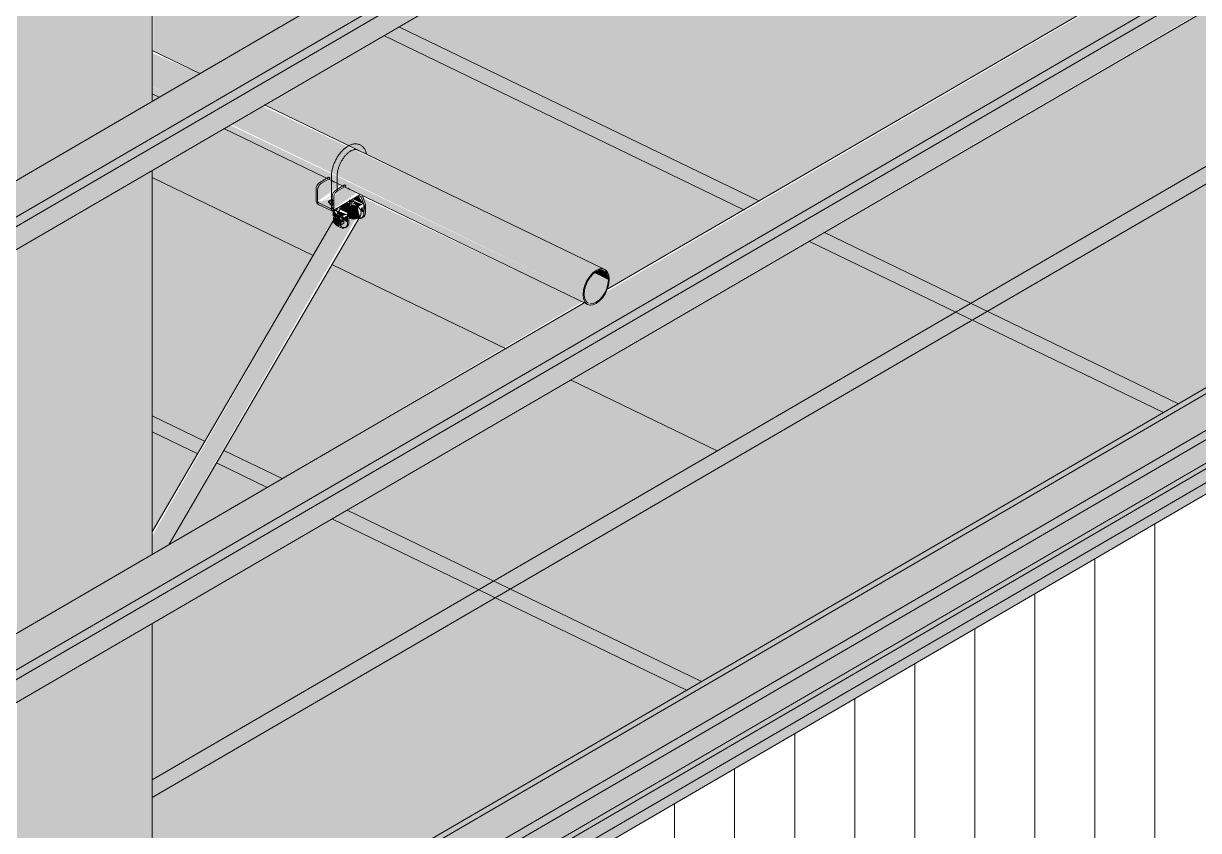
# Model space of a CAD drawing. Header units: inches. Extents: x 27328 to 120839, y -4075 to 4147.
# Drawn here: x 43978.2 to 44083.7, y -2297 to -2224.6 of the extents above; entities that cross this region are included whole.
import ezdxf

# ---------------------------------------------------------------- set-up
doc = ezdxf.new("R2010")
doc.units = ezdxf.units.IN
doc.header["$MEASUREMENT"] = 0
for name, color, linetype, lineweight in [('A-DETL', 90, 'Continuous', 9), ('A-WALL', 113, 'Continuous', 9), ('A-WALL-PATT', 111, 'Continuous', 9), ('C-BLDG-PADS', 91, 'Continuous', 9), ('L-SITE-WALL', 31, 'Continuous', 9), ('Q-SPCQ', 91, 'Continuous', 9), ('S-BEAM', 12, 'Continuous', 9), ('S-COLS', 52, 'Continuous', 9)]:
    doc.layers.add(name, color=color, linetype=linetype, lineweight=lineweight)

# ---------------------------------------------------------------- blocks, each defined once
blk = doc.blocks.new('Girt_Z - 8_D-V114-Axon - Looking South West')
at = {"layer": 'S-BEAM'}
for points in [[(-33120.24, -2432.62), (-30973.83, -1182.46), (-30977.04, -1181.1), (-33120.24, -2429.39)], [(-33120.24, -2433.48), (-30971.19, -1181.56), (-30971.51, -1181.1), (-33120.24, -2432.62)], [(-33120.24, -2435.48), (-30971.08, -1183.72), (-30971.22, -1181.8), (-33120.24, -2433.48)]]:
    blk.add_hatch(color=256, dxfattribs=at).paths.add_polyline_path(points, flags=0)
for p, q in [((-30976.95, -1180.99), (-33120.24, -2429.34)), ((-33120.24, -2432.62), (-30971.51, -1181.1)), ((-33120.24, -2433.48), (-30971.08, -1181.72)), ((-33120.24, -2435.55), (-30971.13, -1183.82))]:
    blk.add_line(p, q, dxfattribs=at)
blk = doc.blocks.new('Girt_Z - 8_D-V115-Axon - Looking South West')
at = {"layer": 'S-BEAM'}
for points in [[(-33120.24, -2391.93), (-30973.83, -1141.78), (-30977.04, -1140.42), (-32431.46, -1987.66), (-32432.23, -1988.52), (-32432.82, -1988.64), (-32433.37, -1988.65), (-32879.73, -2248.76), (-32880.5, -2249.61), (-32881.09, -2249.73), (-32881.65, -2249.75), (-33120.24, -2388.71)], [(-33120.24, -2392.8), (-30971.19, -1140.87), (-30971.51, -1140.42), (-33120.24, -2391.93)], [(-33120.24, -2394.8), (-30971.08, -1143.04), (-30971.22, -1141.11), (-33120.24, -2392.8)]]:
    blk.add_hatch(color=256, dxfattribs=at).paths.add_polyline_path(points, flags=0)
for p, q in [((-33120.24, -2391.93), (-30971.51, -1140.42)), ((-33120.24, -2392.8), (-30971.08, -1141.03)), ((-33120.24, -2394.87), (-30971.13, -1143.14)), ((-32433.31, -1988.56), (-32879.62, -2248.51)), ((-32881.58, -2249.65), (-33120.24, -2388.65))]:
    blk.add_line(p, q, dxfattribs=at)
blk = doc.blocks.new('Girt_Z - 8_D-V116-Axon - Looking South West')
at = {"layer": 'S-BEAM'}
for points in [[(-33120.24, -2351.25), (-30973.83, -1101.09), (-30977.04, -1099.74), (-33120.24, -2348.03)], [(-33120.24, -2352.11), (-30971.08, -1100.35), (-30971.51, -1099.74), (-33120.24, -2351.25)], [(-33120.24, -2354.12), (-30971.08, -1102.36), (-30971.08, -1100.35), (-33120.24, -2352.11)]]:
    blk.add_hatch(color=256, dxfattribs=at).paths.add_polyline_path(points, flags=0)
for p, q in [((-30976.95, -1099.63), (-33120.24, -2347.97)), ((-33120.24, -2351.25), (-30971.51, -1099.74)), ((-33120.24, -2352.11), (-30971.08, -1100.35)), ((-33120.24, -2354.19), (-30971.13, -1102.45))]:
    blk.add_line(p, q, dxfattribs=at)
blk = doc.blocks.new('Basketball_Backstop-Performance_Sports_Systems-3103-Ceiling_Hung - 27_-0_ to 27_-11 7_8_-706978-Axon - Looking South West')
at = {"layer": 'Q-SPCQ'}
h = blk.add_hatch(color=256, dxfattribs=at)
h.paths.add_polyline_path([(-32881.68, -2248.92), (-32881.53, -2248.09), (-32880.81, -2246.98), (-32880.2, -2246.62), (-32879.67, -2246.7), (-32910.45, -2232), (-32913.28, -2233.64), (-32883.31, -2248.14)], flags=0)
h.paths.add_polyline_path([(-32919.1, -2230.83), (-32916.1, -2229.08), (-32920.38, -2227.22), (-32920.38, -2230.21)], flags=0)
h = blk.add_hatch(color=256, dxfattribs=at)
h.paths.add_polyline_path([(-32881.34, -2249.77), (-32881.64, -2249.28), (-32881.68, -2248.92), (-32913.37, -2233.7), (-32913.92, -2234.01), (-32881.55, -2249.67)], flags=0)
h.paths.add_polyline_path([(-32919.74, -2231.2), (-32919.1, -2230.83), (-32920.38, -2230.25), (-32920.38, -2230.89)], flags=0)
for points in [[(-32905.52, -2240.54), (-32903.43, -2239.08), (-32904.57, -2238.56), (-32905.21, -2238.98), (-32905.52, -2239.65), (-32905.52, -2240.21)], [(-32904.08, -2241.23), (-32902, -2239.78), (-32903.14, -2239.25), (-32903.78, -2239.67), (-32904.08, -2240.34), (-32904.08, -2240.91)], [(-32902.82, -2241.62), (-32902.59, -2240.68), (-32903.05, -2240.69), (-32903.62, -2241.23), (-32902.82, -2241.61)], [(-32901.37, -2240.83), (-32901.86, -2240.05), (-32902.33, -2240.36), (-32901.38, -2240.82)], [(-32920.38, -2272.25), (-32919, -2271.45), (-32902.11, -2242.14), (-32902.83, -2242.2), (-32902.94, -2242.39), (-32903.3, -2242.13), (-32903.3, -2241.87), (-32903.59, -2241.78), (-32903.69, -2241.95), (-32903.91, -2241.96), (-32920.38, -2270.61), (-32920.38, -2271.99)], [(-32902.07, -2242.13), (-32901.75, -2241.94), (-32901.93, -2241), (-32902.33, -2240.83), (-32902.67, -2241), (-32902.83, -2241.61), (-32902.83, -2241.74), (-32902.74, -2242.05), (-32902.12, -2242.13)], [(-32881.05, -2249.75), (-32880.5, -2249.61), (-32879.96, -2249.11), (-32879.45, -2247.98), (-32879.45, -2247.58), (-32880.82, -2246.99), (-32881.53, -2248.09), (-32881.64, -2249.28), (-32881.28, -2249.66)], [(-32879.41, -2247.6), (-32879.56, -2246.99), (-32880.2, -2246.62), (-32880.66, -2246.99), (-32879.45, -2247.58)], [(-32919, -2271.45), (-32918.89, -2271.39), (-32913.95, -2262.77)]]:
    blk.add_hatch(color=256, dxfattribs=at).paths.add_polyline_path(points, flags=0)
h = blk.add_hatch(color=256, dxfattribs=at)
h.paths.add_polyline_path([(-32904.31, -2241.23), (-32904.45, -2240.71), (-32905.42, -2240.69)], flags=0)
h.paths.add_polyline_path([(-32905.42, -2240.69), (-32903.96, -2239.99), (-32904.09, -2239.91), (-32905.16, -2240.54)], flags=0)
h = blk.add_hatch(color=256, dxfattribs=at)
h.paths.add_polyline_path([(-32901.36, -2241.62), (-32901.51, -2241), (-32901.74, -2241.34), (-32901.46, -2241.54)], flags=0)
h.paths.add_polyline_path([(-32901.9, -2241.03), (-32901.46, -2240.83), (-32902.51, -2240.43), (-32901.93, -2241)], flags=0)
h.paths.add_polyline_path([(-32902.33, -2240.83), (-32902.6, -2240.73), (-32902.45, -2240.82), (-32902.33, -2240.83)], flags=0)
h = blk.add_hatch(color=256, dxfattribs=at)
h.paths.add_polyline_path([(-32902.83, -2242.47), (-32902.91, -2241.81), (-32903.3, -2242.13)], flags=0)
h.paths.add_polyline_path([(-32903.66, -2241.96), (-32904.13, -2241.23), (-32904.09, -2241.86), (-32903.8, -2241.92)], flags=0)
h.paths.add_polyline_path([(-32903.48, -2241.92), (-32902.85, -2241.73), (-32903.98, -2241.3)], flags=0)
for p, q in [((-32916.1, -2229.08), (-32920.38, -2227.01)), ((-32920.38, -2230.9), (-32919.74, -2231.2)), ((-32879.74, -2246.66), (-32910.28, -2231.89)), ((-32913.93, -2234.02), (-32881.27, -2249.81)), ((-32905.32, -2238.85), (-32904.54, -2238.39)), ((-32904.4, -2238.46), (-32905.18, -2238.91)), ((-32904.4, -2238.46), (-32904.54, -2238.39)), ((-32904.28, -2238.3), (-32904.28, -2241.26)), ((-32903.78, -2239.66), (-32903.78, -2238.3)), ((-32905.65, -2240.47), (-32905.65, -2239.47)), ((-32905.52, -2239.53), (-32905.52, -2240.54)), ((-32904.03, -2238.82), (-32904.24, -2238.69)), ((-32903.88, -2239.54), (-32903.11, -2239.08)), ((-32902.97, -2239.15), (-32903.75, -2239.61)), ((-32902.97, -2239.15), (-32903.11, -2239.08)), ((-32902.59, -2239.51), (-32902.81, -2239.38)), ((-32904.31, -2241.23), (-32905.42, -2240.69)), ((-32904.18, -2240.37), (-32904.52, -2240.57)), ((-32904.52, -2240.57), (-32904.37, -2240.82)), ((-32904.47, -2240.66), (-32904.51, -2240.69)), ((-32904.47, -2240.5), (-32904.22, -2240.36)), ((-32904.08, -2240.44), (-32904.47, -2240.66)), ((-32904.41, -2240.87), (-32904.18, -2240.74)), ((-32904.22, -2240.16), (-32904.22, -2241.16)), ((-32904.18, -2240.37), (-32904.18, -2240.74)), ((-32904.16, -2241.39), (-32901.67, -2239.94)), ((-32904.08, -2241.23), (-32904.08, -2240.23)), ((-32902.59, -2240.69), (-32902.82, -2241.62)), ((-32902.7, -2241.6), (-32902.47, -2240.67)), ((-32902.65, -2240.65), (-32902.65, -2240.4)), ((-32901.72, -2239.97), (-32902.35, -2240.34)), ((-32902.35, -2240.5), (-32901.72, -2240.13)), ((-32901.65, -2239.94), (-32901.72, -2239.97)), ((-32901.6, -2240.16), (-32901.37, -2240.83)), ((-32901.25, -2240.7), (-32901.48, -2240.04)), ((-32903.32, -2240.92), (-32920.38, -2270.23)), ((-32905.42, -2240.85), (-32904.31, -2241.38)), ((-32904.37, -2240.82), (-32904.08, -2240.86)), ((-32904.08, -2241.23), (-32904.32, -2241.2)), ((-32904.16, -2241.15), (-32904.1, -2241.14)), ((-32904.14, -2241.12), (-32904.08, -2241.13)), ((-32904.13, -2241.85), (-32904.13, -2241.11)), ((-32903.8, -2241.79), (-32904.1, -2241.96)), ((-32903.53, -2241.05), (-32903.87, -2241.25)), ((-32903.8, -2241.79), (-32903.48, -2241.73)), ((-32903.8, -2242.22), (-32903.8, -2241.79)), ((-32903.48, -2241.73), (-32903.77, -2241.91)), ((-32903.48, -2241.73), (-32903.16, -2242.1)), ((-32902.83, -2241.74), (-32902.83, -2242.47)), ((-32902.71, -2242.4), (-32902.71, -2241.66)), ((-32901.83, -2240.91), (-32902.57, -2241.34)), ((-32901.36, -2240.88), (-32901.36, -2241.62)), ((-32901.26, -2241), (-32901.26, -2241.43)), ((-32901.23, -2241.54), (-32901.23, -2240.8)), ((-32918.88, -2271.38), (-32901.69, -2241.87)), ((-32903.77, -2241.91), (-32904.1, -2241.96)), ((-32904.1, -2241.96), (-32904.1, -2242.39)), ((-32903.8, -2242.22), (-32904.1, -2242.39)), ((-32904.1, -2242.39), (-32903.77, -2242.76)), ((-32903.5, -2241.89), (-32904.03, -2242.19)), ((-32903.48, -2242.59), (-32903.8, -2242.22)), ((-32903.45, -2242.28), (-32903.77, -2241.91)), ((-32903.77, -2242.62), (-32903.07, -2242.21)), ((-32903.77, -2242.76), (-32903.48, -2242.59)), ((-32903.77, -2242.76), (-32903.45, -2242.7)), ((-32903.55, -2241.93), (-32903.56, -2241.99)), ((-32903.16, -2242.53), (-32903.48, -2242.59)), ((-32903.16, -2242.1), (-32903.45, -2242.28)), ((-32903.45, -2242.7), (-32903.45, -2242.28)), ((-32903.16, -2242.53), (-32903.45, -2242.7)), ((-32903.21, -2241.99), (-32903.25, -2241.93)), ((-32903.16, -2242.1), (-32903.16, -2242.53)), ((-32903.04, -2242.92), (-32902.91, -2242.84)), ((-32901.57, -2242.06), (-32901.44, -2241.99))]:
    blk.add_line(p, q, dxfattribs=at)
for points in [[(-32901.7, -2235.49, 0), (-32901.76, -2235.46, 0), (-32901.82, -2235.44, 0), (-32901.88, -2235.42, 0), (-32901.94, -2235.41, 0), (-32902, -2235.4, 0), (-32902.07, -2235.39, 0), (-32902.13, -2235.39, 0), (-32902.2, -2235.4, 0), (-32902.26, -2235.4, 0), (-32902.32, -2235.41, 0), (-32902.39, -2235.43, 0), (-32902.45, -2235.44, 0), (-32902.52, -2235.47, 0), (-32902.58, -2235.49, 0), (-32902.64, -2235.52, 0), (-32902.71, -2235.55, 0), (-32902.77, -2235.58, 0), (-32902.83, -2235.62, 0), (-32902.89, -2235.65, 0), (-32902.95, -2235.7, 0), (-32903.01, -2235.74, 0), (-32903.07, -2235.79, 0), (-32903.13, -2235.84, 0), (-32903.19, -2235.89, 0), (-32903.25, -2235.94, 0), (-32903.3, -2236, 0), (-32903.36, -2236.05, 0), (-32903.41, -2236.11, 0), (-32903.47, -2236.18, 0), (-32903.52, -2236.24, 0), (-32903.57, -2236.31, 0), (-32903.62, -2236.37, 0), (-32903.67, -2236.44, 0), (-32903.71, -2236.51, 0), (-32903.76, -2236.58, 0), (-32903.8, -2236.66, 0), (-32903.84, -2236.73, 0), (-32903.88, -2236.81, 0), (-32903.92, -2236.88, 0), (-32903.96, -2236.96, 0), (-32903.99, -2237.04, 0), (-32904.03, -2237.12, 0), (-32904.06, -2237.2, 0), (-32904.09, -2237.28, 0), (-32904.12, -2237.36, 0), (-32904.14, -2237.44, 0), (-32904.16, -2237.52, 0), (-32904.19, -2237.6, 0), (-32904.2, -2237.68, 0), (-32904.22, -2237.76, 0), (-32904.24, -2237.84, 0), (-32904.25, -2237.92, 0), (-32904.26, -2238, 0), (-32904.27, -2238.08, 0), (-32904.27, -2238.15, 0), (-32904.28, -2238.23, 0), (-32904.28, -2238.3, 0)], [(-32901.92, -2235.94, 0), (-32901.94, -2235.92, 0), (-32901.97, -2235.91, 0), (-32902, -2235.91, 0), (-32902.03, -2235.9, 0), (-32902.06, -2235.9, 0), (-32902.09, -2235.89, 0), (-32902.12, -2235.89, 0), (-32902.16, -2235.89, 0), (-32902.19, -2235.9, 0), (-32902.23, -2235.9, 0), (-32902.27, -2235.91, 0), (-32902.31, -2235.92, 0), (-32902.35, -2235.94, 0), (-32902.39, -2235.95, 0), (-32902.44, -2235.97, 0), (-32902.48, -2235.99, 0), (-32902.53, -2236.02, 0), (-32902.57, -2236.04, 0), (-32902.62, -2236.07, 0), (-32902.67, -2236.1, 0), (-32902.71, -2236.14, 0), (-32902.76, -2236.18, 0), (-32902.81, -2236.21, 0), (-32902.85, -2236.26, 0), (-32902.9, -2236.3, 0), (-32902.95, -2236.35, 0), (-32902.99, -2236.39, 0), (-32903.04, -2236.44, 0), (-32903.08, -2236.5, 0), (-32903.13, -2236.55, 0), (-32903.17, -2236.61, 0), (-32903.21, -2236.66, 0), (-32903.25, -2236.72, 0), (-32903.29, -2236.78, 0), (-32903.33, -2236.85, 0), (-32903.37, -2236.91, 0), (-32903.4, -2236.97, 0), (-32903.44, -2237.04, 0), (-32903.47, -2237.1, 0), (-32903.51, -2237.17, 0), (-32903.54, -2237.24, 0), (-32903.56, -2237.31, 0), (-32903.59, -2237.38, 0), (-32903.62, -2237.45, 0), (-32903.64, -2237.51, 0), (-32903.66, -2237.58, 0), (-32903.68, -2237.65, 0), (-32903.7, -2237.72, 0), (-32903.72, -2237.79, 0), (-32903.73, -2237.86, 0), (-32903.74, -2237.92, 0), (-32903.75, -2237.99, 0), (-32903.76, -2238.06, 0), (-32903.77, -2238.12, 0), (-32903.77, -2238.18, 0), (-32903.78, -2238.24, 0), (-32903.78, -2238.3, 0)], [(-32901.92, -2235.94, 0), (-32901.89, -2235.95, 0), (-32901.87, -2235.96, 0), (-32901.84, -2235.98, 0), (-32901.82, -2236, 0), (-32901.8, -2236.02, 0), (-32901.78, -2236.04, 0)], [(-32901.7, -2235.49, 0), (-32901.64, -2235.51, 0), (-32901.59, -2235.55, 0), (-32901.54, -2235.59, 0), (-32901.49, -2235.63, 0), (-32901.44, -2235.67, 0), (-32901.4, -2235.72, 0), (-32901.36, -2235.77, 0), (-32901.32, -2235.82, 0), (-32901.29, -2235.87, 0), (-32901.26, -2235.93, 0), (-32901.23, -2235.99, 0), (-32901.2, -2236.05, 0), (-32901.18, -2236.11, 0), (-32901.16, -2236.18, 0), (-32901.14, -2236.25, 0), (-32901.12, -2236.31, 0)], [(-32905.65, -2239.47, 0), (-32905.64, -2239.35, 0), (-32905.61, -2239.23, 0), (-32905.56, -2239.11, 0), (-32905.49, -2239, 0), (-32905.4, -2238.91, 0), (-32905.32, -2238.85, 0)], [(-32905.18, -2238.91, 0), (-32905.27, -2238.98, 0), (-32905.35, -2239.07, 0), (-32905.42, -2239.18, 0), (-32905.47, -2239.29, 0), (-32905.5, -2239.42, 0), (-32905.52, -2239.53, 0)], [(-32904.22, -2240.16, 0), (-32904.21, -2240.04, 0), (-32904.18, -2239.92, 0), (-32904.12, -2239.8, 0), (-32904.05, -2239.69, 0), (-32903.97, -2239.6, 0), (-32903.88, -2239.54, 0)], [(-32903.75, -2239.61, 0), (-32903.83, -2239.67, 0), (-32903.91, -2239.76, 0), (-32903.98, -2239.87, 0), (-32904.04, -2239.99, 0), (-32904.07, -2240.11, 0), (-32904.08, -2240.23, 0)], [(-32905.65, -2240.47, 0), (-32905.65, -2240.54, 0), (-32905.62, -2240.62, 0), (-32905.59, -2240.69, 0), (-32905.54, -2240.76, 0), (-32905.48, -2240.81, 0), (-32905.42, -2240.85, 0)], [(-32905.42, -2240.69, 0), (-32905.45, -2240.67, 0), (-32905.47, -2240.65, 0), (-32905.49, -2240.63, 0), (-32905.5, -2240.6, 0), (-32905.51, -2240.57, 0), (-32905.52, -2240.54, 0)], [(-32904.11, -2240.73, 0), (-32904.17, -2240.74, 0), (-32904.24, -2240.75, 0), (-32904.32, -2240.75, 0), (-32904.39, -2240.73, 0), (-32904.45, -2240.71, 0), (-32904.49, -2240.68, 0), (-32904.53, -2240.65, 0), (-32904.54, -2240.61, 0), (-32904.53, -2240.57, 0), (-32904.51, -2240.53, 0), (-32904.47, -2240.5, 0)], [(-32904.08, -2240.76, 0), (-32904.14, -2240.74, 0), (-32904.19, -2240.72, 0), (-32904.24, -2240.7, 0), (-32904.26, -2240.67, 0), (-32904.28, -2240.63, 0), (-32904.27, -2240.6, 0), (-32904.25, -2240.57, 0), (-32904.21, -2240.54, 0)], [(-32904.21, -2240.54, 0), (-32904.16, -2240.51, 0), (-32904.1, -2240.5, 0)], [(-32902.35, -2240.34, 0), (-32902.41, -2240.38, 0), (-32902.47, -2240.45, 0), (-32902.52, -2240.52, 0), (-32902.56, -2240.6, 0), (-32902.59, -2240.69, 0)], [(-32901.89, -2242.06, 0), (-32901.75, -2241.94, 0), (-32901.66, -2241.79, 0), (-32901.62, -2241.61, 0), (-32901.65, -2241.41, 0), (-32901.74, -2241.21, 0), (-32901.87, -2241.03, 0), (-32902.05, -2240.87, 0), (-32902.27, -2240.75, 0), (-32902.49, -2240.67, 0)], [(-32902.47, -2240.67, 0), (-32902.45, -2240.63, 0), (-32902.43, -2240.59, 0), (-32902.41, -2240.55, 0), (-32902.38, -2240.52, 0), (-32902.35, -2240.5, 0)], [(-32901.72, -2240.13, 0), (-32901.69, -2240.12, 0), (-32901.66, -2240.11, 0), (-32901.63, -2240.12, 0), (-32901.61, -2240.14, 0), (-32901.6, -2240.16, 0)], [(-32901.23, -2240.8, 0), (-32901.24, -2240.75, 0), (-32901.25, -2240.7, 0)], [(-32904.32, -2240.91, 0), (-32904.24, -2240.91, 0), (-32904.17, -2240.9, 0), (-32904.11, -2240.89, 0)], [(-32904.22, -2241.16, 0), (-32904.22, -2241.19, 0), (-32904.23, -2241.21, 0), (-32904.25, -2241.23, 0), (-32904.27, -2241.23, 0), (-32904.29, -2241.23, 0), (-32904.31, -2241.23, 0)], [(-32904.31, -2241.38, 0), (-32904.25, -2241.4, 0), (-32904.2, -2241.41, 0), (-32904.15, -2241.39, 0), (-32904.11, -2241.35, 0), (-32904.09, -2241.3, 0), (-32904.08, -2241.23, 0)], [(-32904.21, -2240.91, 0), (-32904.25, -2240.94, 0), (-32904.27, -2240.97, 0), (-32904.28, -2241, 0), (-32904.26, -2241.04, 0), (-32904.24, -2241.07, 0)], [(-32904.19, -2241.36, 0), (-32904.24, -2241.33, 0), (-32904.26, -2241.3, 0), (-32904.28, -2241.27, 0), (-32904.27, -2241.23, 0), (-32904.25, -2241.2, 0)], [(-32904.1, -2240.87, 0), (-32904.16, -2240.89, 0), (-32904.21, -2240.91, 0)], [(-32903.86, -2241.16, 0), (-32903.82, -2241.19, 0), (-32903.79, -2241.22, 0), (-32903.78, -2241.26, 0), (-32903.78, -2241.29, 0), (-32903.8, -2241.32, 0), (-32903.84, -2241.35, 0), (-32903.89, -2241.37, 0), (-32903.95, -2241.39, 0), (-32904.01, -2241.39, 0), (-32904.08, -2241.39, 0), (-32904.14, -2241.38, 0), (-32904.19, -2241.36, 0)], [(-32902.82, -2241.62, 0), (-32902.83, -2241.68, 0), (-32902.83, -2241.74, 0)], [(-32902.71, -2241.66, 0), (-32902.7, -2241.63, 0), (-32902.7, -2241.6, 0)], [(-32901.84, -2242.1, 0), (-32901.68, -2242.1, 0), (-32901.55, -2242.05, 0), (-32901.45, -2241.95, 0), (-32901.38, -2241.8, 0), (-32901.36, -2241.62, 0)], [(-32901.23, -2241.54, 0), (-32901.25, -2241.72, 0), (-32901.32, -2241.87, 0), (-32901.42, -2241.98, 0), (-32901.56, -2242.03, 0), (-32901.71, -2242.03, 0)], [(-32901.37, -2240.83, 0), (-32901.36, -2240.85, 0), (-32901.36, -2240.88, 0)], [(-32901.37, -2240.85, 0), (-32901.33, -2240.9, 0), (-32901.3, -2240.96, 0), (-32901.28, -2241.02, 0), (-32901.27, -2241.07, 0)], [(-32901.27, -2241.07, 0), (-32901.28, -2241.13, 0), (-32901.3, -2241.17, 0), (-32901.33, -2241.2, 0), (-32901.37, -2241.21, 0)], [(-32904.1, -2242.05, 0), (-32904.04, -2242.26, 0), (-32903.94, -2242.46, 0), (-32903.8, -2242.65, 0), (-32903.65, -2242.8, 0), (-32903.48, -2242.9, 0), (-32903.31, -2242.96, 0), (-32903.16, -2242.96, 0), (-32903.02, -2242.91, 0), (-32902.92, -2242.8, 0), (-32902.85, -2242.66, 0), (-32902.83, -2242.47, 0)], [(-32903.72, -2242.5, 0), (-32903.72, -2242.44, 0), (-32903.74, -2242.38, 0), (-32903.77, -2242.32, 0), (-32903.81, -2242.27, 0), (-32903.85, -2242.23, 0), (-32903.9, -2242.19, 0), (-32903.95, -2242.18, 0), (-32903.99, -2242.18, 0), (-32904.03, -2242.19, 0), (-32904.06, -2242.22, 0), (-32904.08, -2242.27, 0), (-32904.08, -2242.32, 0)], [(-32904.08, -2242.32, 0), (-32904.08, -2242.38, 0), (-32904.06, -2242.44, 0), (-32904.03, -2242.49, 0), (-32903.99, -2242.55, 0), (-32903.95, -2242.59, 0), (-32903.9, -2242.62, 0), (-32903.85, -2242.63, 0), (-32903.81, -2242.63, 0), (-32903.77, -2242.62, 0), (-32903.74, -2242.59, 0), (-32903.72, -2242.55, 0), (-32903.72, -2242.5, 0)], [(-32902.71, -2242.4, 0), (-32902.73, -2242.58, 0), (-32902.79, -2242.73, 0), (-32902.9, -2242.83, 0), (-32903.03, -2242.89, 0), (-32903.19, -2242.89, 0), (-32903.35, -2242.83, 0), (-32903.52, -2242.72, 0), (-32903.68, -2242.57, 0), (-32903.81, -2242.39, 0), (-32903.91, -2242.19, 0), (-32903.98, -2241.98, 0)], [(-32903.96, -2242.24, 0), (-32903.95, -2242.19, 0), (-32903.93, -2242.15, 0), (-32903.9, -2242.12, 0), (-32903.87, -2242.11, 0), (-32903.82, -2242.11, 0), (-32903.77, -2242.12, 0), (-32903.73, -2242.15, 0), (-32903.68, -2242.19, 0), (-32903.64, -2242.25, 0), (-32903.61, -2242.3, 0), (-32903.6, -2242.36, 0), (-32903.59, -2242.42, 0)], [(-32903.59, -2242.42, 0), (-32903.6, -2242.47, 0), (-32903.61, -2242.52, 0), (-32903.64, -2242.55, 0), (-32903.68, -2242.56, 0), (-32903.73, -2242.56, 0), (-32903.77, -2242.55, 0), (-32903.82, -2242.51, 0), (-32903.87, -2242.47, 0), (-32903.9, -2242.42, 0), (-32903.93, -2242.36, 0), (-32903.95, -2242.3, 0), (-32903.96, -2242.24, 0)], [(-32903.69, -2242.06, 0), (-32903.68, -2242, 0), (-32903.66, -2241.96, 0), (-32903.63, -2241.92, 0), (-32903.58, -2241.9, 0), (-32903.53, -2241.91, 0), (-32903.48, -2241.92, 0), (-32903.43, -2241.96, 0), (-32903.38, -2242.01, 0), (-32903.33, -2242.06, 0), (-32903.3, -2242.13, 0)], [(-32903.27, -2242.26, 0), (-32903.28, -2242.32, 0), (-32903.3, -2242.37, 0), (-32903.33, -2242.4, 0), (-32903.38, -2242.42, 0), (-32903.43, -2242.42, 0), (-32903.48, -2242.4, 0), (-32903.53, -2242.37, 0), (-32903.58, -2242.32, 0), (-32903.63, -2242.26, 0), (-32903.66, -2242.19, 0), (-32903.68, -2242.13, 0), (-32903.69, -2242.06, 0)], [(-32903.3, -2242.19, 0), (-32903.32, -2242.13, 0), (-32903.35, -2242.07, 0), (-32903.39, -2242.02, 0), (-32903.43, -2241.98, 0), (-32903.48, -2241.95, 0), (-32903.53, -2241.93, 0), (-32903.57, -2241.93, 0), (-32903.61, -2241.95, 0), (-32903.64, -2241.98, 0), (-32903.66, -2242.02, 0), (-32903.66, -2242.07, 0)], [(-32903.66, -2242.07, 0), (-32903.66, -2242.13, 0), (-32903.64, -2242.19, 0), (-32903.61, -2242.25, 0), (-32903.57, -2242.3, 0), (-32903.53, -2242.34, 0), (-32903.48, -2242.37, 0), (-32903.43, -2242.39, 0), (-32903.39, -2242.39, 0), (-32903.35, -2242.37, 0), (-32903.32, -2242.34, 0), (-32903.3, -2242.3, 0), (-32903.29, -2242.25, 0)], [(-32903.56, -2241.99, 0), (-32903.55, -2242.05, 0), (-32903.53, -2242.12, 0), (-32903.5, -2242.19, 0), (-32903.46, -2242.24, 0), (-32903.41, -2242.29, 0), (-32903.35, -2242.33, 0), (-32903.3, -2242.34, 0), (-32903.25, -2242.34, 0), (-32903.21, -2242.33, 0)], [(-32902.74, -2242.05, 0), (-32902.52, -2242.13, 0), (-32902.29, -2242.16, 0), (-32902.07, -2242.13, 0), (-32901.89, -2242.06, 0)], [(-32879.33, -2247.55, 0), (-32879.37, -2247.19, 0), (-32879.48, -2246.9, 0), (-32879.67, -2246.7, 0), (-32879.92, -2246.61, 0), (-32880.2, -2246.62, 0), (-32880.5, -2246.75, 0), (-32880.81, -2246.98, 0), (-32881.09, -2247.29, 0), (-32881.34, -2247.67, 0), (-32881.53, -2248.09, 0), (-32881.64, -2248.51, 0), (-32881.68, -2248.92, 0)], [(-32881.6, -2248.87, 0), (-32881.56, -2248.49, 0), (-32881.45, -2248.1, 0), (-32881.28, -2247.71, 0), (-32881.05, -2247.36, 0), (-32880.79, -2247.07, 0), (-32880.5, -2246.86, 0), (-32880.22, -2246.74, 0), (-32879.96, -2246.72, 0), (-32879.73, -2246.81, 0), (-32879.56, -2246.99, 0), (-32879.45, -2247.26, 0), (-32879.41, -2247.6, 0)], [(-32881.68, -2248.92, 0), (-32881.64, -2249.28, 0), (-32881.53, -2249.57, 0), (-32881.34, -2249.77, 0), (-32881.09, -2249.86, 0), (-32880.81, -2249.85, 0), (-32880.5, -2249.72, 0), (-32880.2, -2249.49, 0), (-32879.92, -2249.18, 0), (-32879.67, -2248.8, 0), (-32879.48, -2248.38, 0), (-32879.37, -2247.96, 0), (-32879.33, -2247.55, 0)], [(-32879.41, -2247.6, 0), (-32879.45, -2247.98, 0), (-32879.56, -2248.37, 0), (-32879.73, -2248.76, 0), (-32879.96, -2249.11, 0), (-32880.22, -2249.4, 0), (-32880.5, -2249.61, 0), (-32880.79, -2249.73, 0), (-32881.05, -2249.75, 0)], [(-32881.21, -2249.7, 0), (-32881.28, -2249.66, 0), (-32881.45, -2249.48, 0), (-32881.56, -2249.21, 0), (-32881.6, -2248.87, 0)]]:
    blk.add_polyline3d(points, dxfattribs=at)

msp = doc.modelspace()

# ---------------------------------------------------------------- hatches: boundary and pattern name
at = {"layer": 'A-WALL-PATT'}
h = msp.add_hatch(dxfattribs=at)
h.set_pattern_fill('FP_25', color=256, style=0, pattern_type=2)
h.set_pattern_definition([(90, (-84833.523, -32761.851), (-5.388, -3.138), [])])
h.paths.add_polyline_path([(43904.97, -2574.74), (45084.48, -1887.74), (45084.48, -1684.33), (43877.96, -2387.06), (43877.96, -2516.74), (43904.23, -2501.44), (43904.97, -2501.79), (43904.97, -2519.28)], flags=0)
at = {"layer": 'C-BLDG-PADS'}
h = msp.add_hatch(color=256, dxfattribs=at)
h.paths.add_polyline_path([(43789.9, -2637.3), (43875.6, -2587.43), (43875.82, -2587.75), (43875.6, -2587.87), (43875.82, -2589.38), (43875.94, -2589.28), (43875.94, -2548.17), (43869, -2552.21), (43869, -2586.14), (43866.98, -2587.32), (43866.24, -2586.96), (43866.24, -2553.82), (43801.22, -2591.63), (43798.19, -2590.17), (43795.87, -2591.4), (43795.52, -2590.91), (43795.62, -2588.73), (43866.24, -2547.6), (43866.24, -2513.22), (43795.1, -2554.56), (43795.1, -2629.67), (43789.9, -2632.7), (43789.9, -2636.73)], flags=0)
h.paths.add_polyline_path([(43795.1, -2548.35), (43869, -2505.12), (43869, -2470.84), (43795.1, -2513.88), (43795.1, -2548.04)], flags=0)
h.paths.add_polyline_path([(43869, -2545.99), (43875.94, -2541.95), (43875.94, -2518.3), (43869, -2514.95), (43869, -2529.59)], flags=0)
h.paths.add_polyline_path([(43795.1, -2507.67), (43869, -2464.44), (43869, -2430.16), (43795.1, -2473.2), (43795.1, -2507.36)], flags=0)
h.paths.add_polyline_path([(43795.1, -2466.99), (43869, -2423.76), (43869, -2389.48), (43795.1, -2432.51), (43795.1, -2466.68)], flags=0)
h.paths.add_polyline_path([(43795.1, -2426.31), (43869, -2383.08), (43869, -2382.73), (43908.08, -2359.96), (43908.08, -2330.79), (43929.12, -2318.53), (43927.37, -2314.8), (43795.1, -2391.83), (43795.1, -2425.99)], flags=0)
h.paths.add_polyline_path([(43795.1, -2385.63), (43925.07, -2309.93), (43912.35, -2282.86), (43795.1, -2351.15), (43795.1, -2385.31)], flags=0)
h.paths.add_polyline_path([(43795.1, -2344.94), (43910.06, -2277.99), (43899.8, -2256.59), (43899.03, -2256.56), (43898.35, -2256.1), (43897.73, -2255.18), (43897.56, -2253.97), (43897.85, -2253.41), (43898.01, -2253.26), (43896.6, -2251.36), (43795.1, -2310.47), (43795.1, -2344.63)], flags=0)
h.paths.add_polyline_path([(43929.34, -2318.41), (43930.32, -2317.75), (43930.48, -2316.78), (43931.05, -2316.55), (43931.88, -2316.68), (43932.19, -2316.75), (43936.45, -2314.27), (43935.33, -2310.16), (43927.58, -2314.67), (43929.23, -2318.18)], flags=0)
h.paths.add_polyline_path([(43989.75, -2312.39), (44145.98, -2221.4), (44143.9, -2188.68), (43989.75, -2278.46), (43989.75, -2309.45)], flags=0)
h.paths.add_polyline_path([(43939.09, -2311.75), (43939.09, -2307.97), (43938.2, -2308.48), (43939.06, -2311.65)], flags=0)
h.paths.add_polyline_path([(43925.29, -2309.8), (43933.87, -2304.8), (43925.78, -2275.04), (43912.56, -2282.74), (43925, -2309.18)], flags=0)
h.paths.add_polyline_path([(43945.71, -2307.94), (43945.85, -2307.9), (43946.18, -2306.57), (43946.03, -2303.93), (43945.71, -2304.11), (43945.71, -2307.92)], flags=0)
h.paths.add_polyline_path([(43949.33, -2306.76), (43949.52, -2306.4), (43949.41, -2306.44)], flags=0)
h.paths.add_polyline_path([(43936.75, -2303.13), (43939.09, -2301.76), (43939.09, -2267.28), (43928.65, -2273.36), (43936.59, -2302.54)], flags=0)
h.paths.add_polyline_path([(43945.71, -2297.91), (43946.18, -2297.63), (43946.1, -2266.67), (43945.71, -2266.68), (43945.71, -2293.71)], flags=0)
h.paths.add_polyline_path([(43948.05, -2296.54), (43948.73, -2296.14), (43948.84, -2295.7), (43948.05, -2283.24), (43948.05, -2293.71)], flags=0)
h.paths.add_polyline_path([(43058.25, -2290.27), (43058.25, -2251.27), (42909.48, -2179.32), (42908.11, -2200.71), (42895.99, -2207.77), (42895.06, -2207.33), (42895.44, -2201.49), (42893.51, -2200.56), (42893.72, -2210.74), (42893.92, -2210.8), (43026.52, -2274.92)], flags=0)
h.paths.add_polyline_path([(43910.27, -2277.87), (43924.32, -2269.68), (43916.23, -2239.93), (43909.38, -2243.92), (43901.13, -2253.04), (43901.56, -2254.04), (43900.39, -2256.25), (43900.2, -2256.46), (43909.01, -2275.18)], flags=0)
h.paths.add_polyline_path([(43991.24, -2271.39), (44028.38, -2249.57), (44008.53, -2240.16), (44008.57, -2240.73), (44008.77, -2241), (44008.72, -2241.58), (44008.39, -2241.58), (44008.24, -2242.19), (43996.26, -2262.77)], flags=0)
h.paths.add_polyline_path([(43989.75, -2270.24), (44006.25, -2241.91), (44006.01, -2241.76), (44005.82, -2240.32), (44004.97, -2240.54), (44004.62, -2240.54), (44004.81, -2239.18), (44005.18, -2238.78), (44005.41, -2238.46), (43996.22, -2234.01), (43989.75, -2237.78), (43989.75, -2264.37)], flags=0)
h.paths.add_polyline_path([(43927.2, -2268.01), (43939.09, -2261.08), (43939.09, -2240.14), (43926.4, -2234), (43919.14, -2238.37), (43926.07, -2263.87)], flags=0)
h.paths.add_polyline_path([(43945.71, -2257.22), (43946.38, -2256.84), (43945.71, -2248.78), (43945.71, -2251.06)], flags=0)
h.paths.add_polyline_path([(43900.94, -2254.03), (43900.95, -2253.86), (43900.92, -2253.99)], flags=0)
h.paths.add_polyline_path([(43898.26, -2253.19), (43899.41, -2252.88), (43900.76, -2252.87), (43908.47, -2244.44), (43896.81, -2251.23), (43898.26, -2253.19)], flags=0)
h.paths.add_polyline_path([(44030.51, -2248.51), (44143.52, -2182.69), (44141.41, -2149.45), (43999.85, -2231.9), (44030.58, -2246.99), (44030.72, -2247.6), (44030.58, -2248.37)], flags=0)
h.paths.add_polyline_path([(43058.25, -2245.61), (43058.25, -2210.59), (42911.99, -2139.85), (42909.83, -2173.83), (43026.52, -2230.26)], flags=0)
h.paths.add_polyline_path([(44006.35, -2241.74), (44006.38, -2241.58), (44006.29, -2241.62)], flags=0)
h.paths.add_polyline_path([(44006.56, -2241.38), (44006.42, -2241.19), (44006.47, -2241.34)], flags=0)
h.paths.add_polyline_path([(44005.82, -2241.23), (44004.71, -2240.69), (44005.73, -2240.9), (44005.81, -2241.19)], flags=0)
h.paths.add_polyline_path([(43939.09, -2236.26), (43939.09, -2226.61), (43930.04, -2231.88), (43936.08, -2234.8)], flags=0)
h.paths.add_polyline_path([(43989.75, -2231.57), (43990.39, -2231.2), (43989.75, -2230.89)], flags=0)
h.paths.add_polyline_path([(43994.03, -2229.08), (44141.03, -2143.46), (44138.91, -2110.22), (43993.35, -2195.01), (44012.71, -2204.61), (44012.85, -2205.21), (44012.53, -2206.37), (44011.76, -2207.22), (44011.17, -2207.34), (44007.45, -2205.7), (43990.63, -2197.56), (43989.75, -2198.07), (43989.86, -2227.07), (43992.9, -2228.54)], flags=0)
h.paths.add_polyline_path([(43058.25, -2204.92), (43058.25, -2169.9), (42990.71, -2137.24), (42982.61, -2141.96), (42964.87, -2133.38), (42964.87, -2124.74), (42937.49, -2111.5), (42929.39, -2116.22), (42913.98, -2108.77), (42912.34, -2134.36), (43049.9, -2200.88)], flags=0)
h.paths.add_polyline_path([(44184.4, -2199.02), (44340.63, -2108.03), (44338.55, -2075.31), (44184.4, -2165.09), (44184.4, -2184.12)], flags=0)
h.paths.add_polyline_path([(43058.25, -2164.24), (43058.25, -2132.42), (43025.87, -2116.76), (42996.02, -2134.15), (43026.52, -2148.89)], flags=0)
h.paths.add_polyline_path([(44184.4, -2158.88), (44338.17, -2069.32), (44336.06, -2036.08), (44184.4, -2124.4), (44184.4, -2143.44)], flags=0)
h.paths.add_polyline_path([(42964.87, -2119.08), (42964.87, -2102.87), (42979.51, -2094.34), (42951.17, -2080.63), (42945.55, -2083.9), (42945.55, -2106.81), (42942.8, -2108.41), (42964.57, -2118.93)], flags=0)
h.paths.add_polyline_path([(44184.4, -2118.2), (44335.68, -2030.09), (44333.56, -1996.85), (44186.59, -2082.45), (44187.55, -2082.87), (44184.4, -2084.7), (44184.4, -2102.75)], flags=0)
h.paths.add_polyline_path([(44406.52, -2069.65), (44535.28, -1994.66), (44533.2, -1961.93), (44434.05, -2019.68), (44406.52, -2066.96)], flags=0)
h.paths.add_polyline_path([(44406.52, -2063.26), (44430.79, -2021.58), (44398.98, -2040.11), (44397.61, -2045.66), (44404.86, -2041.44), (44406.71, -2042.34), (44406.71, -2043.38), (44407.72, -2042.94), (44407.72, -2045.48), (44408.69, -2046.16), (44406.71, -2047.31), (44406.52, -2061.65)], flags=0)
h.paths.add_polyline_path([(44380.34, -2055.72), (44384.71, -2053.12), (44383.61, -2049.06), (44379.06, -2051.71), (44379.27, -2055.45), (44380.16, -2055.58), (44380.32, -2055.7)], flags=0)
h.paths.add_polyline_path([(44387.37, -2050.66), (44387.37, -2046.87), (44386.48, -2047.39), (44387.35, -2050.55)], flags=0)
h.paths.add_polyline_path([(44393.99, -2046.85), (44394.13, -2046.8), (44394.46, -2044.59), (44394.24, -2042.87), (44393.99, -2043.01), (44393.99, -2046.82)], flags=0)
h.paths.add_polyline_path([(44379.06, -2045.51), (44382.15, -2043.7), (44379.06, -2032.32)], flags=0)
h.paths.add_polyline_path([(44385.03, -2042.03), (44387.37, -2040.66), (44387.37, -2006.19), (44379.06, -2011.03), (44379.06, -2020.07), (44380.45, -2025.18)], flags=0)
h.paths.add_polyline_path([(44393.99, -2036.81), (44394.46, -2036.54), (44394.38, -2005.58), (44393.99, -2005.58), (44393.99, -2018.61)], flags=0)
h.paths.add_polyline_path([(44396.58, -2001.1), (44395.93, -2001.73), (44396.33, -2001.71), (44396.57, -2001.12)], flags=0)
h.paths.add_polyline_path([(44396.33, -2035.44), (44397.01, -2035.05), (44406.87, -1994.83), (44396.57, -2001.03), (44396.51, -2002.35), (44396.17, -2002.39), (44395.94, -2002.66), (44396.97, -2003.31), (44396.97, -2004.86), (44396.51, -2004.9), (44396.33, -2005), (44396.33, -2017.47)], flags=0)
h.paths.add_polyline_path([(44400.75, -2032.87), (44436.26, -2012.19), (44454.53, -1980.81), (44454.28, -1980.67), (44454.09, -1979.23), (44453.27, -1979.43), (44452.89, -1979.45), (44453.04, -1978.17), (44453.46, -1977.69), (44453.68, -1977.37), (44444.49, -1972.92), (44410.61, -1992.65), (44405.07, -2015.24)], flags=0)
h.paths.add_polyline_path([(44457.05, -1979.78), (44456.62, -1980.13), (44456.75, -1980.03), (44457.04, -1979.79)], flags=0)
h.paths.add_polyline_path([(44439.51, -2010.29), (44476.66, -1988.48), (44456.81, -1979.09), (44457.04, -1979.73), (44457.05, -1979.78), (44457.05, -1980.52), (44456.72, -1980.52), (44456.5, -1981.11), (44450.7, -1991.07)], flags=0)
h.paths.add_polyline_path([(44379.06, -2004.83), (44387.37, -1999.98), (44387.37, -1979.05), (44379.06, -1975.02), (44379.06, -1984.3)], flags=0)
h.paths.add_polyline_path([(44393.99, -1996.13), (44408.65, -1987.59), (44418.5, -1947.38), (44393.99, -1961.65), (44393.99, -1978.37), (44397.67, -1980.39), (44397.82, -1980.99), (44397.49, -1982.15), (44396.72, -1983.01), (44396.13, -1983.12), (44393.99, -1982.5), (44393.99, -1984.3)], flags=0)
h.paths.add_polyline_path([(44478.78, -1987.42), (44532.82, -1955.95), (44530.71, -1922.7), (44448.12, -1970.8), (44478.85, -1985.9), (44479, -1986.5), (44478.85, -1987.28)], flags=0)
h.paths.add_polyline_path([(44412.38, -1985.41), (44438.67, -1970.1), (44432.53, -1967.03), (44432.37, -1966.38), (44432.53, -1965.55), (44433.25, -1964.44), (44433.93, -1964.08), (44434.5, -1964.21), (44442.3, -1967.99), (44530.33, -1916.72), (44528.22, -1883.48), (44441.62, -1933.91), (44460.98, -1943.51), (44461.13, -1944.12), (44460.81, -1945.28), (44460.03, -1946.13), (44459.44, -1946.25), (44455.72, -1944.61), (44437.99, -1936.03), (44422.18, -1945.44), (44412.52, -1984.87)], flags=0)
h.paths.add_polyline_path([(44454.63, -1980.64), (44454.65, -1980.49), (44454.56, -1980.52)], flags=0)
h.paths.add_polyline_path([(44454.83, -1980.28), (44454.7, -1980.09), (44454.75, -1980.24)], flags=0)
h.paths.add_polyline_path([(44454.09, -1980.13), (44452.98, -1979.6), (44453.98, -1979.7), (44454.08, -1980.09)], flags=0)
h.paths.add_polyline_path([(44387.37, -1975.17), (44387.37, -1965.51), (44381.24, -1969.08), (44382.2, -1969.5), (44379.22, -1971.23), (44386.59, -1974.79)], flags=0)
h.paths.add_polyline_path([(44573.71, -1972.27), (44729.93, -1881.28), (44727.85, -1848.56), (44573.71, -1938.34), (44573.71, -1956.52)], flags=0)
h.paths.add_polyline_path([(44573.71, -1932.13), (44727.47, -1842.58), (44725.36, -1809.33), (44573.71, -1897.66), (44573.71, -1931.36)], flags=0)
h.paths.add_polyline_path([(44573.71, -1891.45), (44724.98, -1803.35), (44722.87, -1770.1), (44573.71, -1856.98), (44573.71, -1860.88)], flags=0)
h.paths.add_polyline_path([(45084.48, -1883.28), (45155.91, -1841.68), (45151.6, -1839.59), (45145.53, -1843.12), (45144.61, -1842.51), (45144.61, -1836.66), (45137.32, -1833.13), (45131.68, -1836.42), (45130.75, -1835.97), (45129.61, -1817.97), (45084.48, -1844.26)], flags=0)
h.paths.add_polyline_path([(44768.36, -1858.9), (44924.56, -1767.71), (44922.5, -1735.19), (44768.36, -1824.97), (44768.36, -1836.86)], flags=0)
h.paths.add_polyline_path([(45084.48, -1838.04), (45129.23, -1811.98), (45127.12, -1778.74), (45084.48, -1803.57), (45084.48, -1829.59)], flags=0)
h.paths.add_polyline_path([(44768.36, -1818.76), (44922.12, -1729.2), (44920.01, -1695.96), (44768.36, -1784.29), (44768.36, -1786.78)], flags=0)
h.paths.add_polyline_path([(45084.48, -1797.37), (45126.74, -1772.75), (45124.62, -1739.51), (45084.48, -1762.89), (45084.48, -1767.71)], flags=0)
h.paths.add_polyline_path([(44768.36, -1778.08), (44919.63, -1689.97), (44917.52, -1656.73), (44768.36, -1743.61), (44768.36, -1767.71)], flags=0)
h.paths.add_polyline_path([(45084.48, -1756.68), (45124.24, -1733.52), (45122.13, -1700.28), (45084.48, -1722.21)], flags=0)
h.paths.add_polyline_path([(44963.01, -1745.53), (45075.52, -1680), (45076.02, -1680.24), (45119.26, -1655.06), (45117.15, -1621.82), (44963.01, -1711.59), (44963.01, -1742.36)], flags=0)
h.paths.add_polyline_path([(45084.48, -1716), (45121.75, -1694.29), (45119.64, -1661.05), (45081.85, -1683.06), (45084.48, -1684.33), (45084.48, -1706.26)], flags=0)
h.paths.add_polyline_path([(44963.01, -1705.39), (45116.77, -1615.83), (45114.66, -1582.58), (44963.01, -1670.91)], flags=0)
h.paths.add_polyline_path([(44963.01, -1664.71), (45114.28, -1576.6), (45112.17, -1543.36), (44963.01, -1630.24), (44963.01, -1659.68)], flags=0)
h.paths.add_polyline_path([(45157.66, -1632.16), (45313.88, -1541.17), (45311.8, -1508.44), (45157.66, -1598.22), (45157.66, -1629.83)], flags=0)
h.paths.add_polyline_path([(45157.66, -1592.02), (45311.42, -1502.46), (45309.31, -1469.21), (45157.66, -1557.54), (45157.66, -1582.07)], flags=0)
h.paths.add_polyline_path([(45157.66, -1551.33), (45308.93, -1463.23), (45306.82, -1429.99), (45157.66, -1516.86), (45157.66, -1538.75)], flags=0)
h.paths.add_polyline_path([(45352.31, -1518.78), (45508.53, -1427.79), (45506.45, -1395.07), (45352.31, -1484.85), (45352.31, -1496.32)], flags=0)
h.paths.add_polyline_path([(45352.31, -1478.64), (45506.07, -1389.08), (45503.96, -1355.84), (45352.31, -1444.17), (45352.31, -1458.49)], flags=0)
h.paths.add_polyline_path([(45845.91, -1439.79), (45937.37, -1386.52), (45925.58, -1381.05), (45925.43, -1381.11), (45922.76, -1382.66), (45922.76, -1385.68), (45922.47, -1385.85), (45916.59, -1383.01), (45916.59, -1376.47), (45902.75, -1369.78), (45902.07, -1370.17), (45900.09, -1369.21), (45845.91, -1400.77), (45845.91, -1415.4)], flags=0)
h.paths.add_polyline_path([(45352.31, -1437.96), (45503.58, -1349.85), (45501.47, -1316.61), (45354.5, -1402.22), (45355.45, -1402.63), (45352.31, -1404.46), (45352.31, -1409.69)], flags=0)
h.paths.add_polyline_path([(45546.96, -1405.41), (45703.18, -1314.42), (45701.1, -1281.7), (45546.96, -1371.48), (45546.96, -1396.42)], flags=0)
h.paths.add_polyline_path([(45845.91, -1394.55), (45899.86, -1363.13), (45899.86, -1361.11), (45869.42, -1346.39), (45843.06, -1361.74), (45843.06, -1372.18), (45845.17, -1370.95), (45845.91, -1371.31), (45845.91, -1389.15)], flags=0)
h.paths.add_polyline_path([(45546.96, -1365.27), (45700.72, -1275.71), (45700.48, -1271.96), (45671.79, -1258.09), (45546.96, -1330.79), (45546.96, -1351.72)], flags=0)
h.paths.add_polyline_path([(45843.06, -1355.54), (45863.42, -1343.49), (45854.13, -1339), (45846.64, -1343.36), (45844.42, -1342.05), (45844.42, -1341.57), (45843.06, -1341.15), (45843.06, -1349.9)], flags=0)
h.paths.add_polyline_path([(45546.96, -1324.59), (45665.97, -1255.27), (45633.63, -1239.63), (45546.96, -1290.12), (45546.96, -1296.87)], flags=0)
at = {"layer": 'L-SITE-WALL'}
h = msp.add_hatch(color=256, dxfattribs=at)
h.paths.add_polyline_path([(43876.99, -2386.59), (45083.51, -1683.86), (45081.84, -1683.06), (43875.32, -2385.79), (43876.86, -2386.53)], flags=0)
h.paths.add_polyline_path([(43869.5, -2382.97), (45076.02, -1680.24), (45075.52, -1680), (44963.01, -1745.53), (44963.01, -1746.02), (44950.88, -1753.08), (44950.42, -1752.86), (44768.36, -1858.9), (44768.36, -1859.39), (44756.23, -1866.46), (44755.77, -1866.23), (44573.71, -1972.27), (44573.71, -1972.77), (44561.58, -1979.83), (44561.12, -1979.61), (44379.06, -2085.65), (44379.06, -2086.14), (44366.93, -2093.2), (44366.47, -2092.98), (44184.4, -2199.02), (44184.4, -2199.51), (44172.28, -2206.57), (44171.82, -2206.35), (43989.75, -2312.39), (43989.75, -2312.89), (43977.63, -2319.95), (43977.17, -2319.72), (43869, -2382.73), (43869.3, -2382.88)], flags=0)
msp.add_hatch(color=256, dxfattribs=at).paths.add_polyline_path([(43877.96, -2387.06), (45084.48, -1684.33), (45083.51, -1683.86), (43876.99, -2386.59)], flags=0)
at = {"layer": 'S-COLS'}
h = msp.add_hatch(color=256, dxfattribs=at)
h.paths.add_polyline_path([(43977.63, -2319.95), (43989.75, -2312.89), (43989.75, -2278.46), (43977.63, -2285.52), (43977.63, -2312.59)], flags=0)
h.paths.add_polyline_path([(43977.63, -2279.31), (43989.75, -2272.25), (43989.75, -2237.78), (43977.63, -2244.84), (43977.63, -2271.91)], flags=0)
h.paths.add_polyline_path([(43977.63, -2238.63), (43989.75, -2231.57), (43989.75, -2198.07), (43979.59, -2203.85), (43978.78, -2203.49), (43977.63, -2204.16), (43977.63, -2231.83)], flags=0)

# ---------------------------------------------------------------- linework, layer by layer
at = {"layer": 'A-DETL'}
for p, q in [((43989.75, -2292.51), (44144.76, -2202.23)), ((43989.75, -2294.09), (44144.85, -2203.75)), ((44044.29, -2240.54), (44011.9, -2224.88)), ((44042.94, -2241.33), (44010.55, -2225.66)), ((44004.21, -2245.42), (43989.75, -2238.42)), ((44081.89, -2258.73), (44050.06, -2243.33)), ((44080.55, -2259.51), (44048.71, -2244.12)), ((44021.54, -2253.79), (44005.89, -2246.23)), ((44040.49, -2262.96), (44027.31, -2256.58)), ((43994.51, -2262.1), (43989.75, -2259.8)), ((43993.86, -2263.22), (43989.75, -2261.24)), ((44001.43, -2265.45), (43996.18, -2262.91)), ((44000.08, -2266.24), (43995.52, -2264.03)), ((44037.74, -2284.45), (44005.9, -2269.05)), ((44039.09, -2283.66), (44007.25, -2268.27))]:
    msp.add_line(p, q, dxfattribs=at)
at = {"layer": 'A-WALL'}
for p, q in [((45082.34, -1683.3), (43875.82, -2386.03)), ((43876.99, -2386.59), (45083.51, -1683.86))]:
    msp.add_line(p, q, dxfattribs=at)
at = {"layer": 'L-SITE-WALL'}
for p, q in [((45084.48, -1684.33), (43877.96, -2387.06)), ((43989.75, -2312.39), (44171.82, -2206.35))]:
    msp.add_line(p, q, dxfattribs=at)
at = {"layer": 'S-COLS'}
for p, q in [((43989.75, -2198.07), (43989.75, -2231.48)), ((43989.75, -2237.77), (43989.75, -2272.16)), ((43989.75, -2278.46), (43989.75, -2312.84))]:
    msp.add_line(p, q, dxfattribs=at)

# ---------------------------------------------------------------- block references
at = {"layer": 'Q-SPCQ'}
msp.add_blockref('Basketball_Backstop-Performance_Sports_Systems-3103-Ceiling_Hung - 27_-0_ to 27_-11 7_8_-706978-Axon - Looking South West', (76910.13, 0), dxfattribs=at)
at = {"layer": 'S-BEAM'}
for name in ['Girt_Z - 8_D-V116-Axon - Looking South West', 'Girt_Z - 8_D-V115-Axon - Looking South West', 'Girt_Z - 8_D-V114-Axon - Looking South West']:
    msp.add_blockref(name, (76910.13, 0), dxfattribs=at)

doc.saveas('drawing.dxf')
